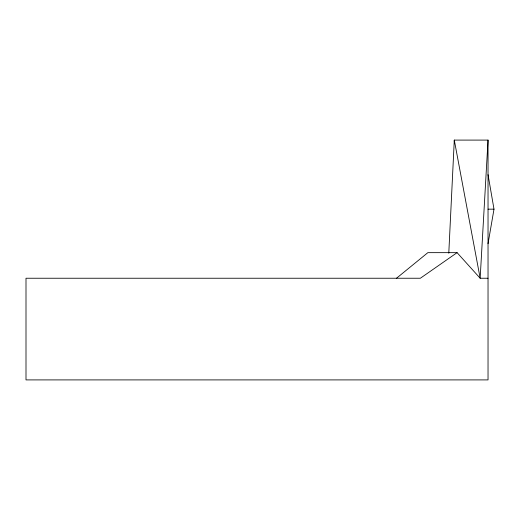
<?xml version="1.0" encoding="UTF-8"?>
<svg xmlns="http://www.w3.org/2000/svg" width="520" height="520" viewBox="0 0 520 520"><rect width="100%" height="100%" fill="white"/><g stroke="black" fill="none" stroke-linecap="round" stroke-linejoin="round"><path stroke-width="0.78" d="M448.786 253.195L454.291 140.095L488.033 140.095L488.033 379.906L26 379.906L26 278.239L420.368 278.239L457.08 252.655L480.162 278.239L488.033 278.239M488.033 140.095L480.162 278.239L454.291 140.095L454.291 141.707M488.033 243.705L494 209.164L488.033 174.629M396.507 278.239L427.856 252.655L457.08 252.655M488.033 209.164L494 209.164"/></g></svg>
